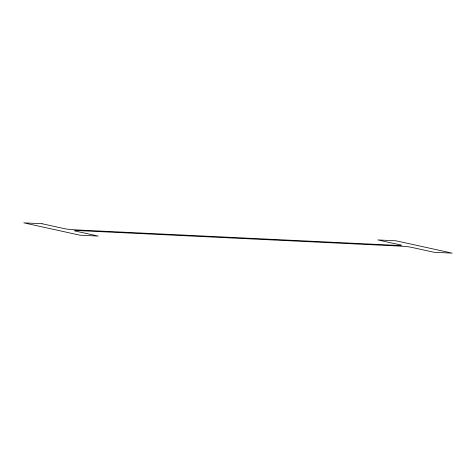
<?xml version="1.0" encoding="UTF-8"?>
<svg xmlns="http://www.w3.org/2000/svg" width="476" height="476" viewBox="0 0 476 476"><rect width="100%" height="100%" fill="white"/><g stroke="black" fill="none" stroke-linecap="round" stroke-linejoin="round"><path stroke-width="0.71" d="M42.066 223.738L23.8 222.851L79.926 235.186L98.193 236.072L75.065 230.985A9.936 0.518 3.8 0 1 81.235 230.735L398.216 246.027A9.936 0.518 3.8 0 1 410.806 247.181L433.933 252.262L452.2 253.149L396.074 240.814L377.807 239.928L400.935 245.015A9.936 0.518 3.8 0 1 394.765 245.265L77.784 229.973A9.936 0.518 3.8 0 1 65.194 228.819L42.066 223.738"/></g></svg>
